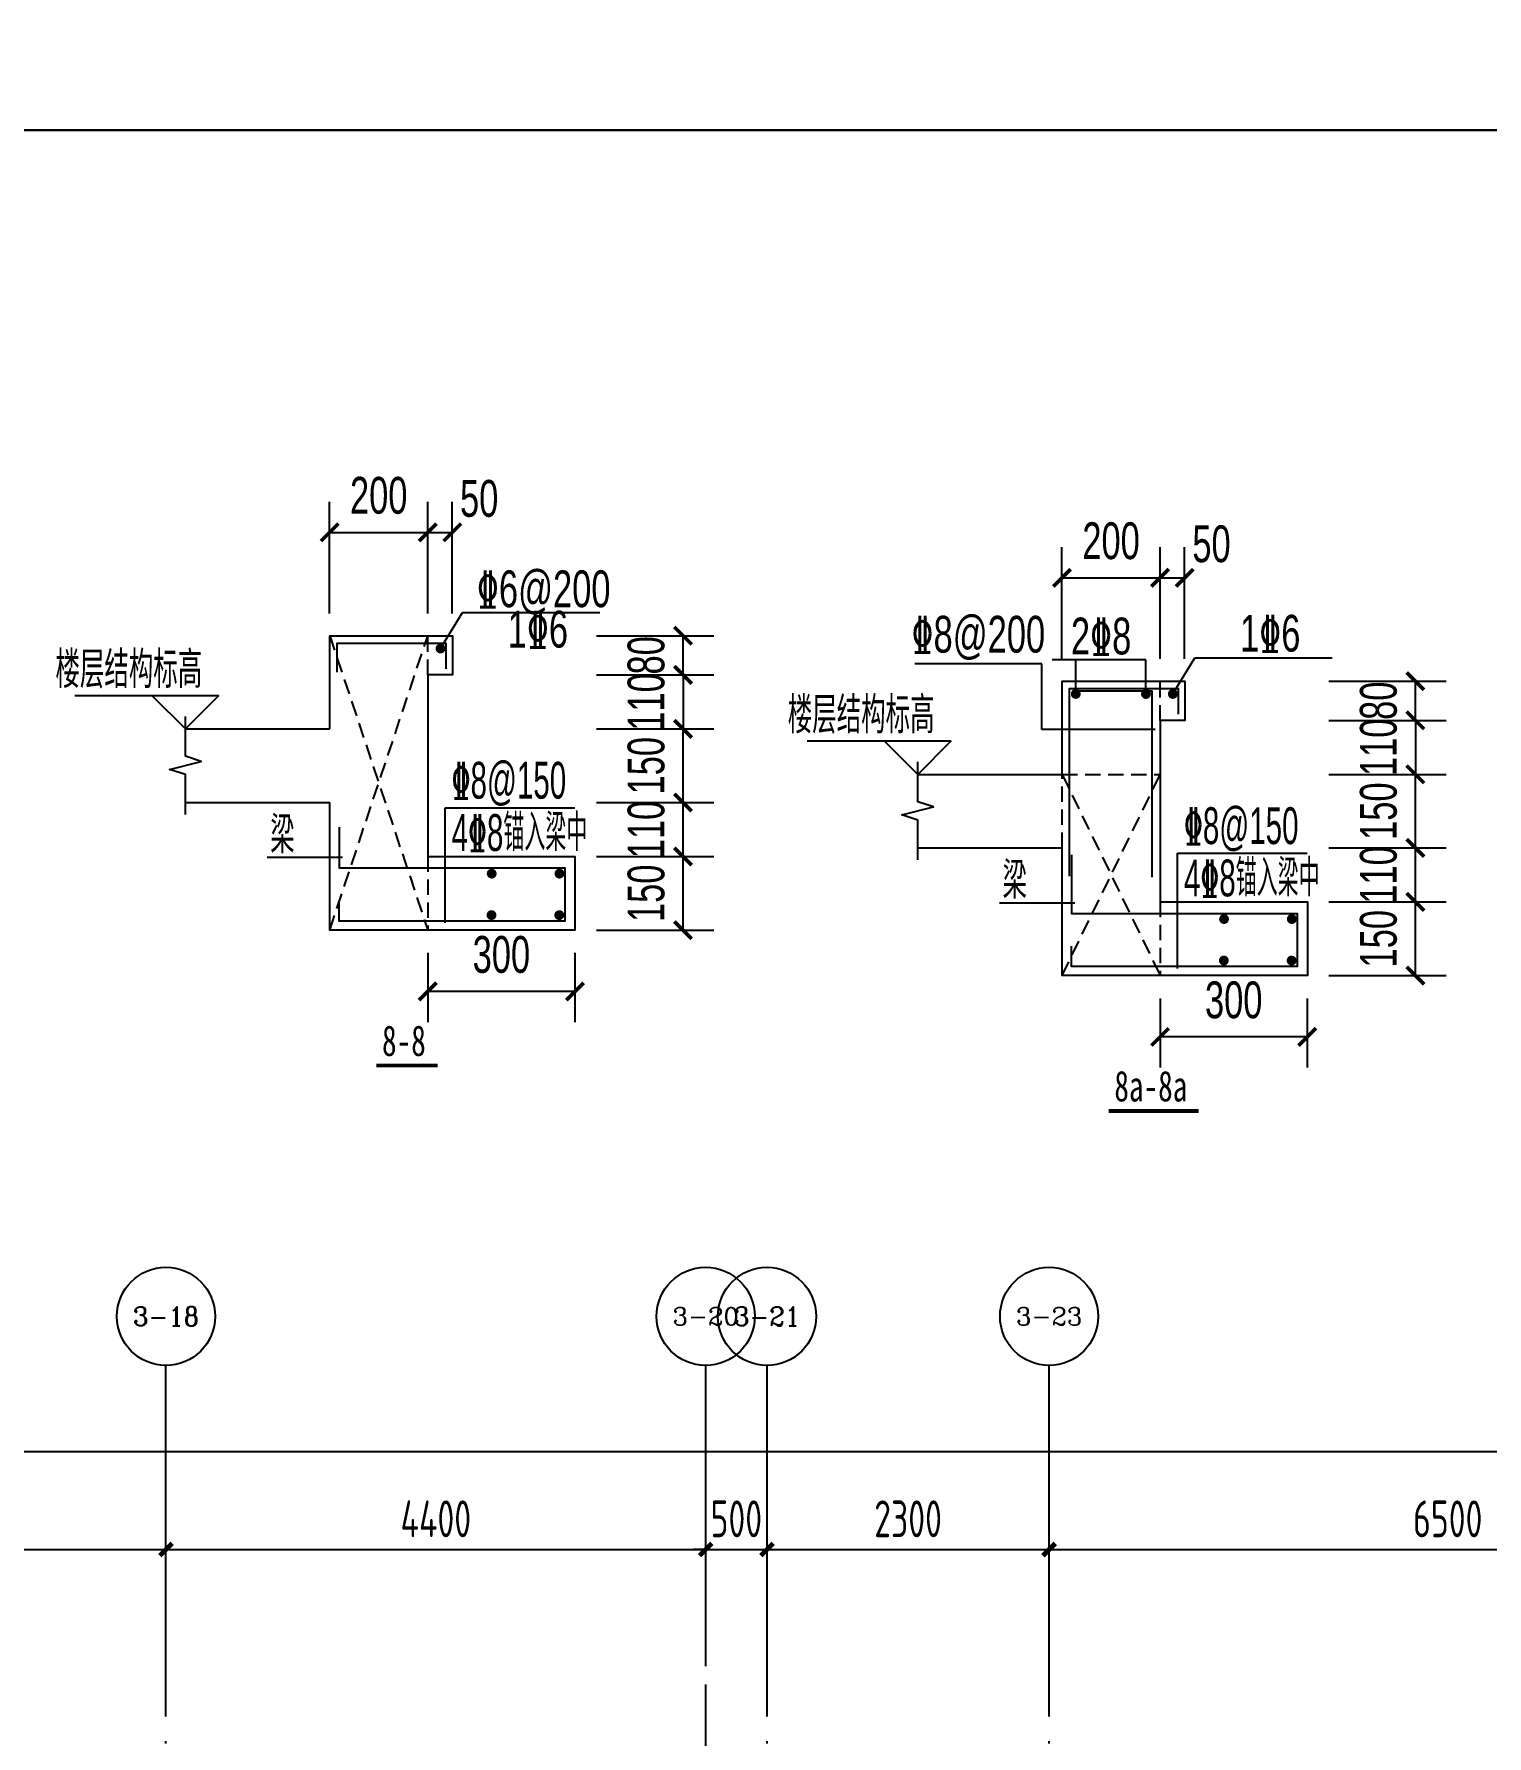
# Model space of a CAD drawing. Extents: x -173820 to 521180, y -715739 to 158231.
# Drawn here: x 24979 to 36825, y -88418 to -74546 of the extents above; entities that cross this region are included whole.
import ezdxf
from ezdxf.enums import TextEntityAlignment as Align

# ---------------------------------------------------------------- set-up
doc = ezdxf.new("R2010")
doc.units = 0
doc.header["$LTSCALE"] = 1000
doc.linetypes.add('DOTE', pattern=[2.42, 2, -0.2, 0.02, -0.2])
doc.linetypes.add('HIDDEN2', pattern=[0.1875, 0.125, -0.0625])
for name, color, linetype in [('AXIS', 1, 'DOTE'), ('AXIS_TEXT', 7, 'Continuous'), ('DIM1', 3, 'Continuous'), ('JG1', 3, 'Continuous'), ('填充', 8, 'Continuous'), ('模板线', 3, 'Continuous')]:
    doc.layers.add(name, color=color, linetype=linetype)
doc.styles.add('_TCH_AXIS', font='COMPLEX', dxfattribs={"bigfont": 'GBCBIG'})
doc.styles.add('COMPLEX', font='COMPLEX')
doc.styles.add('TEXTDIM', font='njadri_romans1.shx', dxfattribs={"width": 0.7, "bigfont": 'njadri_fhztxt.shx'})
doc.styles.add('TEXTSTEEL', font='njadri_tssdeng.shx', dxfattribs={"width": 0.7, "bigfont": 'njadri_tssdchn.shx'})
doc.styles.add('zzt', font='tssdeng.shx', dxfattribs={"width": 0.7, "height": 300, "bigfont": 'tssdchn.shx'})
doc.styles.add('黑体', font='simhei.ttf', dxfattribs={"width": 0.8})
doc.dimstyles.new('DIM100', dxfattribs={"dimtxt": 300, "dimasz": 1, "dimexe": 250, "dimexo": 0, "dimgap": 150, "dimtad": 1, "dimdec": 0, "dimzin": 0, "dimdsep": 46, "dimtxsty": 'TEXTDIM', "dimblk": 'DI', "dimcen": 0, "dimclrt": 7, "dimadec": 0, "dimazin": 0, "dimtfac": 1, "dimtdec": 0, "dimtix": 1, "dimtmove": 2, "dimatfit": 3, "dimldrblk": 'DI', "dimfxl": 0, "dimtolj": 1, "dimtzin": 0, "dimarcsym": 0})
doc.dimstyles.new('DIM_1_100', dxfattribs={"dimtxt": 300, "dimasz": 100, "dimexe": 200, "dimexo": 50, "dimgap": 100, "dimtad": 1, "dimdec": 0, "dimzin": 0, "dimdsep": 46, "dimtxsty": 'zzt', "dimblk": 'ARCHTICK', "dimcen": 0, "dimclrt": 7, "dimadec": 0, "dimazin": 0, "dimtfac": 1, "dimtdec": 0, "dimtix": 1, "dimtmove": 2, "dimatfit": 0, "dimldrblk": 'ARCHTICK', "dimfxl": 0, "dimtolj": 1, "dimarcsym": 0})

# ---------------------------------------------------------------- blocks, each defined once
blk = doc.blocks.new('_ArchTick')
at = {"color": 4, "linetype": 'ByBlock', "const_width": 0.4}
blk.add_lwpolyline([(-0.5, -0.5), (0.5, 0.5)], dxfattribs=at)
blk = doc.blocks.new('*D422')
at = {"layer": 'Defpoints', "color": 0}
for p in [(31300, 22821), (26400, 21871), (31300, 21871)]:
    blk.add_point(p, dxfattribs=at)
at = {"layer": 'DIM1', "color": 0, "lineweight": -2}
for p, q in [((26400, 21921), (26400, 23021)), ((31300, 21921), (31300, 23021)), ((26400, 22821), (31300, 22821))]:
    blk.add_line(p, q, dxfattribs=at)
at = {"layer": 'DIM1', "color": 0, "lineweight": -2, "xscale": 100, "yscale": 100, "zscale": 100, "rotation": 180}
blk.add_blockref('_ArchTick', (26400, 22821), dxfattribs=at)
at = {"layer": 'DIM1', "color": 0, "lineweight": -2, "xscale": 100, "yscale": 100, "zscale": 100}
blk.add_blockref('_ArchTick', (31300, 22821), dxfattribs=at)
at = {"layer": 'DIM1', "color": 7, "insert": (28850, 23071), "char_height": 300, "attachment_point": 5, "style": 'zzt'}
blk.add_mtext('\\A1;4900', dxfattribs=at)
blk = doc.blocks.new('*D423')
at = {"layer": 'Defpoints', "color": 0}
for p in [(35700, 22821), (31300, 21871), (35700, 21871)]:
    blk.add_point(p, dxfattribs=at)
at = {"layer": 'DIM1', "color": 0, "lineweight": -2}
for p, q in [((31300, 21921), (31300, 23021)), ((35700, 21921), (35700, 23021)), ((31300, 22821), (35700, 22821))]:
    blk.add_line(p, q, dxfattribs=at)
at = {"layer": 'DIM1', "color": 0, "lineweight": -2, "xscale": 100, "yscale": 100, "zscale": 100, "rotation": 180}
blk.add_blockref('_ArchTick', (31300, 22821), dxfattribs=at)
at = {"layer": 'DIM1', "color": 0, "lineweight": -2, "xscale": 100, "yscale": 100, "zscale": 100}
blk.add_blockref('_ArchTick', (35700, 22821), dxfattribs=at)
at = {"layer": 'DIM1', "color": 7, "insert": (33500, 23071), "char_height": 300, "attachment_point": 5, "style": 'zzt'}
blk.add_mtext('\\A1;4400', dxfattribs=at)
blk = doc.blocks.new('*D424')
at = {"layer": 'Defpoints', "color": 0}
for p in [(36200, 22821), (35700, 21871), (36200, 21871)]:
    blk.add_point(p, dxfattribs=at)
at = {"layer": 'DIM1', "color": 0, "lineweight": -2}
for p, q in [((35700, 21921), (35700, 23021)), ((36200, 21921), (36200, 23021)), ((35700, 22821), (35600, 22821)), ((35700, 22821), (36200, 22821)), ((36200, 22821), (36300, 22821))]:
    blk.add_line(p, q, dxfattribs=at)
at = {"layer": 'DIM1', "color": 0, "lineweight": -2, "xscale": 100, "yscale": 100, "zscale": 100}
blk.add_blockref('_ArchTick', (35700, 22821), dxfattribs=at)
at = {"layer": 'DIM1', "color": 0, "lineweight": -2, "xscale": 100, "yscale": 100, "zscale": 100, "rotation": 180}
blk.add_blockref('_ArchTick', (36200, 22821), dxfattribs=at)
at = {"layer": 'DIM1', "color": 7, "insert": (35950, 23071), "char_height": 300, "attachment_point": 5, "style": 'zzt'}
blk.add_mtext('\\A1;500', dxfattribs=at)
blk = doc.blocks.new('*D425')
at = {"layer": 'Defpoints', "color": 0}
for p in [(38500, 22821), (36200, 21871), (38500, 21871)]:
    blk.add_point(p, dxfattribs=at)
at = {"layer": 'DIM1', "color": 0, "lineweight": -2}
for p, q in [((36200, 21921), (36200, 23021)), ((38500, 21921), (38500, 23021)), ((36200, 22821), (38500, 22821))]:
    blk.add_line(p, q, dxfattribs=at)
at = {"layer": 'DIM1', "color": 0, "lineweight": -2, "xscale": 100, "yscale": 100, "zscale": 100, "rotation": 180}
blk.add_blockref('_ArchTick', (36200, 22821), dxfattribs=at)
at = {"layer": 'DIM1', "color": 0, "lineweight": -2, "xscale": 100, "yscale": 100, "zscale": 100}
blk.add_blockref('_ArchTick', (38500, 22821), dxfattribs=at)
at = {"layer": 'DIM1', "color": 7, "insert": (37350, 23071), "char_height": 300, "attachment_point": 5, "style": 'zzt'}
blk.add_mtext('\\A1;2300', dxfattribs=at)
blk = doc.blocks.new('*D426')
at = {"layer": 'Defpoints', "color": 0}
for p in [(45000, 22821), (38500, 21871), (45000, 21871)]:
    blk.add_point(p, dxfattribs=at)
at = {"layer": 'DIM1', "color": 0, "lineweight": -2}
for p, q in [((38500, 21921), (38500, 23021)), ((45000, 21921), (45000, 23021)), ((38500, 22821), (45000, 22821))]:
    blk.add_line(p, q, dxfattribs=at)
at = {"layer": 'DIM1', "color": 0, "lineweight": -2, "xscale": 100, "yscale": 100, "zscale": 100, "rotation": 180}
blk.add_blockref('_ArchTick', (38500, 22821), dxfattribs=at)
at = {"layer": 'DIM1', "color": 0, "lineweight": -2, "xscale": 100, "yscale": 100, "zscale": 100}
blk.add_blockref('_ArchTick', (45000, 22821), dxfattribs=at)
at = {"layer": 'DIM1', "color": 7, "insert": (41750, 23071), "char_height": 300, "attachment_point": 5, "style": 'zzt'}
blk.add_mtext('\\A1;6500', dxfattribs=at)
blk = doc.blocks.new('*D429')
at = {"layer": 'Defpoints', "color": 0}
for p in [(48000, 23621), (0, 21871), (48000, 21871)]:
    blk.add_point(p, dxfattribs=at)
at = {"layer": 'DIM1', "color": 0, "lineweight": -2}
for p, q in [((0, 21921), (0, 23821)), ((48000, 21921), (48000, 23821)), ((0, 23621), (48000, 23621))]:
    blk.add_line(p, q, dxfattribs=at)
at = {"layer": 'DIM1', "color": 0, "lineweight": -2, "xscale": 100, "yscale": 100, "zscale": 100, "rotation": 180}
blk.add_blockref('_ArchTick', (0, 23621), dxfattribs=at)
at = {"layer": 'DIM1', "color": 0, "lineweight": -2, "xscale": 100, "yscale": 100, "zscale": 100}
blk.add_blockref('_ArchTick', (48000, 23621), dxfattribs=at)
at = {"layer": 'DIM1', "color": 7, "insert": (24000, 23871), "char_height": 300, "attachment_point": 5, "style": 'zzt'}
blk.add_mtext('\\A1;48000', dxfattribs=at)
blk = doc.blocks.new('_AXISO')
at = {"color": 3}
blk.add_circle((0, 0), 0.5, dxfattribs=at)
at = {"layer": 'AXIS_TEXT', "color": 3, "style": 'COMPLEX', "width": 1.041667}
blk.add_attdef('A', text='', height=0.56, dxfattribs=at).set_placement((-0.25, -0.28), (0.25, -0.28), align=Align.FIT)
blk = doc.blocks.new('DI')
at = {"color": 3, "const_width": 30}
blk.add_lwpolyline([(-71, -71), (71, 71)], dxfattribs=at)
blk = doc.blocks.new('*D850')
at = {"layer": 'Defpoints', "color": 0}
for p in [(3226, 4346), (3026, 3685), (3226, 3685)]:
    blk.add_point(p, dxfattribs=at)
at = {"layer": 'JG1', "color": 0, "lineweight": -2}
for p, q in [((3026, 3685), (3026, 4596)), ((3226, 3685), (3226, 4596)), ((3025, 4346), (3024, 4346)), ((3026, 4346), (3226, 4346)), ((3227, 4346), (3228, 4346))]:
    blk.add_line(p, q, dxfattribs=at)
blk.add_blockref('DI', (3026, 4346), dxfattribs=at)
at = {"layer": 'JG1', "color": 0, "lineweight": -2, "rotation": 180}
blk.add_blockref('DI', (3226, 4346), dxfattribs=at)
at = {"layer": 'JG1', "color": 7, "insert": (3445, 4621), "char_height": 300, "attachment_point": 5, "style": 'TEXTDIM'}
blk.add_mtext('\\A1;50', dxfattribs=at)
blk = doc.blocks.new('*D851')
at = {"layer": 'Defpoints', "color": 0}
for p in [(3026, 4346), (2226, 3685), (3026, 3685)]:
    blk.add_point(p, dxfattribs=at)
at = {"layer": 'JG1', "color": 0, "lineweight": -2}
for p, q in [((2226, 3685), (2226, 4596)), ((3026, 3685), (3026, 4596)), ((2227, 4346), (3025, 4346))]:
    blk.add_line(p, q, dxfattribs=at)
at = {"layer": 'JG1', "color": 0, "lineweight": -2, "rotation": 180}
blk.add_blockref('DI', (2226, 4346), dxfattribs=at)
at = {"layer": 'JG1', "color": 0, "lineweight": -2}
blk.add_blockref('DI', (3026, 4346), dxfattribs=at)
at = {"layer": 'JG1', "color": 7, "insert": (2626, 4646), "char_height": 300, "attachment_point": 5, "style": 'TEXTDIM'}
blk.add_mtext('\\A1;200', dxfattribs=at)
blk = doc.blocks.new('*D852')
at = {"layer": 'Defpoints', "color": 0}
for p in [(4401, 1704), (5107, 1704), (4401, 1104)]:
    blk.add_point(p, dxfattribs=at)
at = {"layer": 'JG1', "color": 0, "lineweight": -2}
for p, q in [((4401, 1704), (5357, 1704)), ((5107, 1705), (5107, 1706)), ((5107, 1104), (5107, 1704)), ((4401, 1104), (5357, 1104)), ((5107, 1103), (5107, 1102))]:
    blk.add_line(p, q, dxfattribs=at)
for p, rotation in [((5107, 1704), 270), ((5107, 1104), 90)]:
    blk.add_blockref('DI', p, dxfattribs=dict(at, rotation=rotation))
at = {"layer": 'JG1', "color": 7, "insert": (4807, 1404), "char_height": 300, "attachment_point": 5, "rotation": 90, "style": 'TEXTDIM'}
blk.add_mtext('\\A1;150', dxfattribs=at)
blk = doc.blocks.new('*D853')
at = {"layer": 'Defpoints', "color": 0}
for p in [(4401, 3504), (5107, 3504), (4401, 3184)]:
    blk.add_point(p, dxfattribs=at)
at = {"layer": 'JG1', "color": 0, "lineweight": -2}
for p, q in [((4401, 3504), (5357, 3504)), ((5107, 3505), (5107, 3506)), ((5107, 3184), (5107, 3504)), ((4401, 3184), (5357, 3184)), ((5107, 3183), (5107, 3182))]:
    blk.add_line(p, q, dxfattribs=at)
for p, rotation in [((5107, 3504), 270), ((5107, 3184), 90)]:
    blk.add_blockref('DI', p, dxfattribs=dict(at, rotation=rotation))
at = {"layer": 'JG1', "color": 7, "insert": (4807, 3344), "char_height": 300, "attachment_point": 5, "rotation": 90, "style": 'TEXTDIM'}
blk.add_mtext('\\A1;80', dxfattribs=at)
blk = doc.blocks.new('*D854')
at = {"layer": 'Defpoints', "color": 0}
for p in [(4401, 2144), (5107, 2144), (4401, 1704)]:
    blk.add_point(p, dxfattribs=at)
at = {"layer": 'JG1', "color": 0, "lineweight": -2}
for p, q in [((4401, 2144), (5357, 2144)), ((5107, 2145), (5107, 2146)), ((5107, 1704), (5107, 2144)), ((4401, 1704), (5357, 1704)), ((5107, 1703), (5107, 1702))]:
    blk.add_line(p, q, dxfattribs=at)
for p, rotation in [((5107, 2144), 270), ((5107, 1704), 90)]:
    blk.add_blockref('DI', p, dxfattribs=dict(at, rotation=rotation))
at = {"layer": 'JG1', "color": 7, "insert": (4807, 1924), "char_height": 300, "attachment_point": 5, "rotation": 90, "style": 'TEXTDIM'}
blk.add_mtext('\\A1;110', dxfattribs=at)
blk = doc.blocks.new('*D855')
at = {"layer": 'Defpoints', "color": 0}
for p in [(4401, 3184), (4401, 2744), (5107, 2744)]:
    blk.add_point(p, dxfattribs=at)
at = {"layer": 'JG1', "color": 0, "lineweight": -2}
for p, q in [((4401, 3184), (5357, 3184)), ((5107, 3185), (5107, 3186)), ((5107, 3184), (5107, 2744)), ((4401, 2744), (5357, 2744)), ((5107, 2743), (5107, 2742))]:
    blk.add_line(p, q, dxfattribs=at)
for p, rotation in [((5107, 3184), 270), ((5107, 2744), 90)]:
    blk.add_blockref('DI', p, dxfattribs=dict(at, rotation=rotation))
at = {"layer": 'JG1', "color": 7, "insert": (4807, 2964), "char_height": 300, "attachment_point": 5, "rotation": 90, "style": 'TEXTDIM'}
blk.add_mtext('\\A1;110', dxfattribs=at)
blk = doc.blocks.new('*D856')
at = {"layer": 'Defpoints', "color": 0}
for p in [(4401, 2744), (5107, 2744), (4401, 2144)]:
    blk.add_point(p, dxfattribs=at)
at = {"layer": 'JG1', "color": 0, "lineweight": -2}
for p, q in [((4401, 2744), (5357, 2744)), ((5107, 2745), (5107, 2746)), ((5107, 2144), (5107, 2744)), ((4401, 2144), (5357, 2144)), ((5107, 2143), (5107, 2142))]:
    blk.add_line(p, q, dxfattribs=at)
for p, rotation in [((5107, 2744), 270), ((5107, 2144), 90)]:
    blk.add_blockref('DI', p, dxfattribs=dict(at, rotation=rotation))
at = {"layer": 'JG1', "color": 7, "insert": (4807, 2444), "char_height": 300, "attachment_point": 5, "rotation": 90, "style": 'TEXTDIM'}
blk.add_mtext('\\A1;150', dxfattribs=at)
blk = doc.blocks.new('*D857')
at = {"layer": 'Defpoints', "color": 0}
for p in [(3026, 918), (4226, 918), (3026, 604)]:
    blk.add_point(p, dxfattribs=at)
at = {"layer": 'JG1', "color": 0, "lineweight": -2}
for p, q in [((3026, 918), (3026, 354)), ((4226, 918), (4226, 354)), ((4225, 604), (3027, 604))]:
    blk.add_line(p, q, dxfattribs=at)
at = {"layer": 'JG1', "color": 0, "lineweight": -2, "rotation": 180}
blk.add_blockref('DI', (3026, 604), dxfattribs=at)
at = {"layer": 'JG1', "color": 0, "lineweight": -2}
blk.add_blockref('DI', (4226, 604), dxfattribs=at)
at = {"layer": 'JG1', "color": 7, "insert": (3626, 904), "char_height": 300, "attachment_point": 5, "style": 'TEXTDIM'}
blk.add_mtext('\\A1;300', dxfattribs=at)
blk = doc.blocks.new('*D842')
at = {"layer": 'Defpoints', "color": 0}
for p in [(3226, 4346), (3026, 3685), (3226, 3685)]:
    blk.add_point(p, dxfattribs=at)
at = {"layer": 'JG1', "color": 0, "lineweight": -2}
for p, q in [((3026, 3685), (3026, 4596)), ((3226, 3685), (3226, 4596)), ((3025, 4346), (3024, 4346)), ((3026, 4346), (3226, 4346)), ((3227, 4346), (3228, 4346))]:
    blk.add_line(p, q, dxfattribs=at)
blk.add_blockref('DI', (3026, 4346), dxfattribs=at)
at = {"layer": 'JG1', "color": 0, "lineweight": -2, "rotation": 180}
blk.add_blockref('DI', (3226, 4346), dxfattribs=at)
at = {"layer": 'JG1', "color": 7, "insert": (3445, 4621), "char_height": 300, "attachment_point": 5, "style": 'TEXTDIM'}
blk.add_mtext('\\A1;50', dxfattribs=at)
blk = doc.blocks.new('*D843')
at = {"layer": 'Defpoints', "color": 0}
for p in [(3026, 4346), (2226, 3685), (3026, 3685)]:
    blk.add_point(p, dxfattribs=at)
at = {"layer": 'JG1', "color": 0, "lineweight": -2}
for p, q in [((2226, 3685), (2226, 4596)), ((3026, 3685), (3026, 4596)), ((2227, 4346), (3025, 4346))]:
    blk.add_line(p, q, dxfattribs=at)
at = {"layer": 'JG1', "color": 0, "lineweight": -2, "rotation": 180}
blk.add_blockref('DI', (2226, 4346), dxfattribs=at)
at = {"layer": 'JG1', "color": 0, "lineweight": -2}
blk.add_blockref('DI', (3026, 4346), dxfattribs=at)
at = {"layer": 'JG1', "color": 7, "insert": (2626, 4646), "char_height": 300, "attachment_point": 5, "style": 'TEXTDIM'}
blk.add_mtext('\\A1;200', dxfattribs=at)
blk = doc.blocks.new('*D844')
at = {"layer": 'Defpoints', "color": 0}
for p in [(4401, 1704), (5107, 1704), (4401, 1104)]:
    blk.add_point(p, dxfattribs=at)
at = {"layer": 'JG1', "color": 0, "lineweight": -2}
for p, q in [((4401, 1704), (5357, 1704)), ((5107, 1705), (5107, 1706)), ((5107, 1104), (5107, 1704)), ((4401, 1104), (5357, 1104)), ((5107, 1103), (5107, 1102))]:
    blk.add_line(p, q, dxfattribs=at)
for p, rotation in [((5107, 1704), 270), ((5107, 1104), 90)]:
    blk.add_blockref('DI', p, dxfattribs=dict(at, rotation=rotation))
at = {"layer": 'JG1', "color": 7, "insert": (4807, 1404), "char_height": 300, "attachment_point": 5, "rotation": 90, "style": 'TEXTDIM'}
blk.add_mtext('\\A1;150', dxfattribs=at)
blk = doc.blocks.new('*D845')
at = {"layer": 'Defpoints', "color": 0}
for p in [(4401, 3504), (5107, 3504), (4401, 3184)]:
    blk.add_point(p, dxfattribs=at)
at = {"layer": 'JG1', "color": 0, "lineweight": -2}
for p, q in [((4401, 3504), (5357, 3504)), ((5107, 3505), (5107, 3506)), ((5107, 3184), (5107, 3504)), ((4401, 3184), (5357, 3184)), ((5107, 3183), (5107, 3182))]:
    blk.add_line(p, q, dxfattribs=at)
for p, rotation in [((5107, 3504), 270), ((5107, 3184), 90)]:
    blk.add_blockref('DI', p, dxfattribs=dict(at, rotation=rotation))
at = {"layer": 'JG1', "color": 7, "insert": (4807, 3344), "char_height": 300, "attachment_point": 5, "rotation": 90, "style": 'TEXTDIM'}
blk.add_mtext('\\A1;80', dxfattribs=at)
blk = doc.blocks.new('*D846')
at = {"layer": 'Defpoints', "color": 0}
for p in [(4401, 2144), (5107, 2144), (4401, 1704)]:
    blk.add_point(p, dxfattribs=at)
at = {"layer": 'JG1', "color": 0, "lineweight": -2}
for p, q in [((4401, 2144), (5357, 2144)), ((5107, 2145), (5107, 2146)), ((5107, 1704), (5107, 2144)), ((4401, 1704), (5357, 1704)), ((5107, 1703), (5107, 1702))]:
    blk.add_line(p, q, dxfattribs=at)
for p, rotation in [((5107, 2144), 270), ((5107, 1704), 90)]:
    blk.add_blockref('DI', p, dxfattribs=dict(at, rotation=rotation))
at = {"layer": 'JG1', "color": 7, "insert": (4807, 1924), "char_height": 300, "attachment_point": 5, "rotation": 90, "style": 'TEXTDIM'}
blk.add_mtext('\\A1;110', dxfattribs=at)
blk = doc.blocks.new('*D847')
at = {"layer": 'Defpoints', "color": 0}
for p in [(4401, 3184), (4401, 2744), (5107, 2744)]:
    blk.add_point(p, dxfattribs=at)
at = {"layer": 'JG1', "color": 0, "lineweight": -2}
for p, q in [((4401, 3184), (5357, 3184)), ((5107, 3185), (5107, 3186)), ((5107, 3184), (5107, 2744)), ((4401, 2744), (5357, 2744)), ((5107, 2743), (5107, 2742))]:
    blk.add_line(p, q, dxfattribs=at)
for p, rotation in [((5107, 3184), 270), ((5107, 2744), 90)]:
    blk.add_blockref('DI', p, dxfattribs=dict(at, rotation=rotation))
at = {"layer": 'JG1', "color": 7, "insert": (4807, 2964), "char_height": 300, "attachment_point": 5, "rotation": 90, "style": 'TEXTDIM'}
blk.add_mtext('\\A1;110', dxfattribs=at)
blk = doc.blocks.new('*D848')
at = {"layer": 'Defpoints', "color": 0}
for p in [(4401, 2744), (5107, 2744), (4401, 2144)]:
    blk.add_point(p, dxfattribs=at)
at = {"layer": 'JG1', "color": 0, "lineweight": -2}
for p, q in [((4401, 2744), (5357, 2744)), ((5107, 2745), (5107, 2746)), ((5107, 2144), (5107, 2744)), ((4401, 2144), (5357, 2144)), ((5107, 2143), (5107, 2142))]:
    blk.add_line(p, q, dxfattribs=at)
for p, rotation in [((5107, 2744), 270), ((5107, 2144), 90)]:
    blk.add_blockref('DI', p, dxfattribs=dict(at, rotation=rotation))
at = {"layer": 'JG1', "color": 7, "insert": (4807, 2444), "char_height": 300, "attachment_point": 5, "rotation": 90, "style": 'TEXTDIM'}
blk.add_mtext('\\A1;150', dxfattribs=at)
blk = doc.blocks.new('*D849')
at = {"layer": 'Defpoints', "color": 0}
for p in [(3026, 918), (4226, 918), (3026, 604)]:
    blk.add_point(p, dxfattribs=at)
at = {"layer": 'JG1', "color": 0, "lineweight": -2}
for p, q in [((3026, 918), (3026, 354)), ((4226, 918), (4226, 354)), ((4225, 604), (3027, 604))]:
    blk.add_line(p, q, dxfattribs=at)
at = {"layer": 'JG1', "color": 0, "lineweight": -2, "rotation": 180}
blk.add_blockref('DI', (3026, 604), dxfattribs=at)
at = {"layer": 'JG1', "color": 0, "lineweight": -2}
blk.add_blockref('DI', (4226, 604), dxfattribs=at)
at = {"layer": 'JG1', "color": 7, "insert": (3626, 904), "char_height": 300, "attachment_point": 5, "style": 'TEXTDIM'}
blk.add_mtext('\\A1;300', dxfattribs=at)
blk = doc.blocks.new('$1783196')
at = {"layer": 'AXIS'}
for p, q in [((36534.9, 20188.3), (36534.9, 27859.5)), ((40934.9, 23288.3), (40934.9, 27859.5)), ((41434.9, 20188.3), (41434.9, 27859.5)), ((43734.9, 20188.4), (43734.9, 27859.5))]:
    blk.add_line(p, q, dxfattribs=at)
at = {"layer": 'DIM1'}
for p, q in [((36534.9, 27859.5), (36534.9, 30309.5)), ((40934.9, 27859.5), (40934.9, 30309.5)), ((41434.9, 27859.5), (41434.9, 30309.5)), ((43734.9, 27859.5), (43734.9, 30309.5))]:
    blk.add_line(p, q, dxfattribs=at)
ref = blk.add_blockref('_AXISO', (36534.9, 30709.5), dxfattribs=dict(at, xscale=800, yscale=800, zscale=800))
ref.add_attrib('A', '3-18', dxfattribs={"layer": 'AXIS_TEXT', "height": 152.88, "style": '_TCH_AXIS'}).set_placement((36265.5, 30633.1), (36804.2, 30633.1), align=Align.FIT)
ref = blk.add_blockref('_AXISO', (40934.9, 30709.5), dxfattribs=dict(at, xscale=800, yscale=800, zscale=800))
ref.add_attrib('A', '3-20', dxfattribs={"layer": 'AXIS_TEXT', "height": 143.86, "style": '_TCH_AXIS'}).set_placement((40664.3, 30637.6), (41205.5, 30637.6), align=Align.FIT)
ref = blk.add_blockref('_AXISO', (41434.9, 30709.5), dxfattribs=dict(at, xscale=800, yscale=800, zscale=800))
ref.add_attrib('A', '3-21', dxfattribs={"layer": 'AXIS_TEXT', "height": 152.88, "style": '_TCH_AXIS'}).set_placement((41165.5, 30633.1), (41704.2, 30633.1), align=Align.FIT)
ref = blk.add_blockref('_AXISO', (43734.9, 30709.5), dxfattribs=dict(at, xscale=800, yscale=800, zscale=800))
ref.add_attrib('A', '3-23', dxfattribs={"layer": 'AXIS_TEXT', "height": 143.86, "style": '_TCH_AXIS'}).set_placement((43464.3, 30637.6), (44005.5, 30637.6), align=Align.FIT)
for p1, p2, distance, picture, middle in [((5234.9, 27859.5), (53234.9, 27859.5), 1750, '*D429', (29234.9, 29859.5)), ((31634.9, 27859.5), (36534.9, 27859.5), 950, '*D422', (34084.9, 29059.5)), ((36534.9, 27859.5), (40934.9, 27859.5), 950, '*D423', (38734.9, 29059.5)), ((40934.9, 27859.5), (41434.9, 27859.5), 950, '*D424', (41184.9, 29059.5)), ((41434.9, 27859.5), (43734.9, 27859.5), 950, '*D425', (42584.9, 29059.5)), ((43734.9, 27859.5), (50234.9, 27859.5), 950, '*D426', (46984.9, 29059.5))]:
    dim = blk.add_aligned_dim(p1=p1, p2=p2, distance=distance, dimstyle='DIM_1_100', dxfattribs=at)
    dim.commit()
    dim.dimension.update_dxf_attribs({"geometry": picture, "text_midpoint": middle, "insert": (5234.9, 5988.3)})
blk = doc.blocks.new('$1971515')
at = {"layer": 'JG1', "color": 3, "linetype": 'Continuous'}
blk.add_line((3309.8, 3692.9, 0), (4430, 3692.9, 0), dxfattribs=at)
at = {"layer": 'JG1', "color": 3, "linetype": 'ByBlock', "ltscale": 0.2}
blk.add_line((3167.6, 2101), (4224.8, 2101), dxfattribs=at)
at = {"layer": 'JG1'}
blk.add_line((2331.2, 1694.8, 0), (1715.3, 1694.8, 0), dxfattribs=at)
for points in [[(2226.3, 2743.7), (2226.3, 3503.7), (3226.3, 3503.7), (3226.3, 3183.7), (3026.3, 3183.7), (3026.3, 1703.7), (4226.3, 1703.7), (4226.3, 1103.7), (2226.3, 1103.7), (2226.3, 2143.7)], [(779.7, 3013.7), (1049.7, 2743.7), (1319.7, 3013.7), (148.3, 3013.7)], [(1049.7, 2743.7), (2226.3, 2743.7)], [(1049.7, 2143.7), (2226.3, 2143.7)]]:
    blk.add_lwpolyline(points, dxfattribs=at)
at = {"layer": 'JG1', "color": 6}
for points in [[(2288.2, 1913.9), (2288.2, 3443.1), (3173.7, 3443.1), (3173.7, 3234.9)], [(2311.3, 3425.1), (2959.5, 3425.1), (2959.5, 1907.1)], [(2304.3, 2088.2), (2304.3, 1611.1), (4144.2, 1611.1), (4144.2, 1176.7), (2304.3, 1176.7), (2304.3, 1344)]]:
    blk.add_lwpolyline(points, dxfattribs=at)
at = {"layer": 'JG1', "color": 3, "const_width": 40, "elevation": 0}
for points in [[(2318.4, 3399.1, 1), (2358.4, 3399.1, 1)], [(2890.7, 3399.1, 1), (2930.7, 3399.1, 1)], [(3109.7, 3399.1, 1), (3149.7, 3399.1, 1)], [(3527.2, 1564.5, 1), (3567.2, 1564.5, 1)], [(4079.7, 1564.5, 1), (4119.7, 1564.5, 1)], [(3525.4, 1226.5, 1), (3565.4, 1226.5, 1)], [(4078, 1226.5, 1), (4118, 1226.5, 1)]]:
    blk.add_lwpolyline(points, format="xyb", close=True, dxfattribs=at)
at = {"layer": 'JG1', "elevation": 0}
blk.add_lwpolyline([(1049.7, 2046.2), (1049.7, 2371.2), (921.3, 2412.9), (1178.1, 2479.5), (1049.7, 2521.2), (1049.7, 2846.2)], dxfattribs=at)
at = {"layer": '模板线'}
for p, q in [((2062.4, 3644.1), (1025.4, 3644.1)), ((2062.4, 3110.4), (2062.4, 3644.1)), ((2910.7, 3677.3, 0), (2147, 3677.3, 0)), ((2338.4, 3399.1, 0), (2338.4, 3677.3, 0)), ((2910.7, 3399.1, 0), (2910.7, 3677.3, 0)), ((3129.7, 3399.1, 0), (3309.8, 3692.9, 0)), ((2985.6, 3110.4), (2062.4, 3110.4)), ((3167.6, 1162.6), (3167.6, 2101))]:
    blk.add_line(p, q, dxfattribs=at)
at = {"layer": '模板线', "linetype": 'HIDDEN2'}
for p, q in [((3026.3, 3183.7), (3026.3, 3503.7)), ((2226.3, 1103.7), (3026.3, 2743.7)), ((2226.3, 2743.7), (3026.3, 1103.7)), ((2226.3, 2743.7), (3026.3, 2743.7)), ((2226.3, 2143.7), (2226.3, 2743.7)), ((3026.3, 1703.7), (3026.3, 1103.7))]:
    blk.add_line(p, q, dxfattribs=at)
at = {"layer": '模板线', "color": 3, "elevation": -307942.8}
blk.add_lwpolyline([(2605.9, 0, 31.2, 31.2, 0), (3339.8, 0, 0, 0, 0)], format="xyseb", dxfattribs=at)
at = {"layer": 'JG1', "color": 3, "linetype": 'ByBlock', "ltscale": 0.2, "style": 'TEXTSTEEL'}
for s, width, p in [('%%1328@200', 0.7, (998.9, 3736.1)), ('2%%1328', 0.7, (2298.7, 3721.3, 0)), ('1%%1326', 0.7, (3677.5, 3744.1, 0)), ('%%1328@150', 0.6, (3220.3, 2175.7)), ('4%%1328锚入梁中', 0.6, (3220.3, 1749.5))]:
    blk.add_text(s, height=300, dxfattribs=dict(at, width=width)).set_placement(p)
at = {"layer": 'JG1', "style": 'TEXTSTEEL', "width": 0.7}
blk.add_text('楼层结构标高', height=300, dxfattribs=at).set_placement((-9.9, 3076.8))
at = {"layer": 'JG1', "color": 3, "style": 'TEXTSTEEL', "width": 0.7}
blk.add_text('梁', height=300, dxfattribs=at).set_placement((1741.1, 1730.1, 0))
at = {"layer": '模板线', "color": 3, "style": '黑体', "width": 0.7}
blk.add_text('8a-8a', height=250, dxfattribs=at).set_placement((2652.8, 78.3, -307942.8))
at = {"layer": 'JG1'}
for p1, p2, distance, picture, middle in [((2226.3, 3684.7), (3026.3, 3684.7), 661.7, '*D851', (2626.3, 4646.4)), ((4401.2, 3183.7), (4401.2, 3503.7), -705.8, '*D853', (4807, 3343.7)), ((4401.2, 3183.7), (4401.2, 2743.7), 705.8, '*D855', (4807, 2963.7)), ((4401.2, 2143.7), (4401.2, 2743.7), -705.8, '*D856', (4807, 2443.7)), ((4401.2, 1703.7), (4401.2, 2143.7), -705.8, '*D854', (4807, 1923.7)), ((4401.2, 1103.7), (4401.2, 1703.7), -705.8, '*D852', (4807, 1403.7))]:
    dim = blk.add_aligned_dim(p1=p1, p2=p2, distance=distance, dimstyle='DIM100', override={"dimlfac": 0.25}, dxfattribs=at)
    dim.commit()
    dim.dimension.update_dxf_attribs({"geometry": picture, "text_midpoint": middle})
dim = blk.add_linear_dim(base=(3226.3, 4346.4), p1=(3026.3, 3684.7), p2=(3226.3, 3684.7), angle=0, dimstyle='DIM100', override={"dimlfac": 0.25}, dxfattribs=at)
dim.commit()
dim.dimension.update_dxf_attribs({"geometry": '*D850', "text_midpoint": (3445.3, 4621.4), "dimtype": 129})
dim = blk.add_linear_dim(base=(3026.3, 603.6), p1=(4226.3, 917.9), p2=(3026.3, 917.9), dimstyle='DIM100', override={"dimlfac": 0.25}, dxfattribs=at)
dim.commit()
dim.dimension.update_dxf_attribs({"geometry": '*D857', "text_midpoint": (3626.3, 903.6)})
blk = doc.blocks.new('$1509256')
at = {"layer": 'JG1', "color": 3, "linetype": 'Continuous'}
blk.add_line((3309.8, 3692.9, 0), (4430, 3692.9, 0), dxfattribs=at)
at = {"layer": 'JG1', "color": 3, "linetype": 'ByBlock', "ltscale": 0.2}
blk.add_line((3167.6, 2101), (4224.8, 2101), dxfattribs=at)
at = {"layer": 'JG1'}
blk.add_line((2331.2, 1694.8, 0), (1715.3, 1694.8, 0), dxfattribs=at)
for points in [[(2226.3, 2743.7), (2226.3, 3503.7), (3226.3, 3503.7), (3226.3, 3183.7), (3026.3, 3183.7), (3026.3, 1703.7), (4226.3, 1703.7), (4226.3, 1103.7), (2226.3, 1103.7), (2226.3, 2143.7)], [(779.7, 3013.7), (1049.7, 2743.7), (1319.7, 3013.7), (148.3, 3013.7)], [(1049.7, 2743.7), (2226.3, 2743.7)], [(1049.7, 2143.7), (2226.3, 2143.7)]]:
    blk.add_lwpolyline(points, dxfattribs=at)
at = {"layer": 'JG1', "color": 6}
for points in [[(2288.2, 3207), (2288.2, 3443.1), (3173.7, 3443.1), (3173.7, 3234.9)], [(2304.3, 1942.3), (2304.3, 1611.1), (4144.2, 1611.1), (4144.2, 1176.7), (2304.3, 1176.7), (2304.3, 1344)]]:
    blk.add_lwpolyline(points, dxfattribs=at)
at = {"layer": 'JG1', "color": 3, "const_width": 40, "elevation": 0}
for points in [[(3109.7, 3399.1, 1), (3149.7, 3399.1, 1)], [(3527.2, 1564.5, 1), (3567.2, 1564.5, 1)], [(4079.7, 1564.5, 1), (4119.7, 1564.5, 1)], [(3525.4, 1226.5, 1), (3565.4, 1226.5, 1)], [(4078, 1226.5, 1), (4118, 1226.5, 1)]]:
    blk.add_lwpolyline(points, format="xyb", close=True, dxfattribs=at)
at = {"layer": 'JG1', "elevation": 0}
blk.add_lwpolyline([(1049.7, 2046.2), (1049.7, 2371.2), (921.3, 2412.9), (1178.1, 2479.5), (1049.7, 2521.2), (1049.7, 2846.2)], dxfattribs=at)
at = {"layer": '模板线'}
for p, q in [((3129.7, 3399.1, 0), (3309.8, 3692.9, 0)), ((3167.6, 1162.6), (3167.6, 2101))]:
    blk.add_line(p, q, dxfattribs=at)
at = {"layer": '模板线', "linetype": 'HIDDEN2'}
for p, q in [((2226.3, 1103.7), (3026.3, 3503.7)), ((2226.3, 3503.7), (3026.3, 1103.7)), ((3026.3, 3183.7), (3026.3, 3503.7)), ((3026.3, 1703.7), (3026.3, 1103.7))]:
    blk.add_line(p, q, dxfattribs=at)
at = {"layer": '模板线', "color": 3, "elevation": -307942.8}
blk.add_lwpolyline([(2605.9, 0, 31.2, 31.2, 0), (3106.6, 0, 0, 0, 0)], format="xyseb", dxfattribs=at)
at = {"layer": 'JG1', "color": 3, "linetype": 'ByBlock', "ltscale": 0.2, "style": 'TEXTSTEEL'}
for s, width, p in [('%%1326@200', 0.7, (3426, 3736.1)), ('1%%1326', 0.7, (3677.5, 3407.1, 0)), ('%%1328@150', 0.6, (3220.3, 2175.7)), ('4%%1328锚入梁中', 0.6, (3220.3, 1749.5))]:
    blk.add_text(s, height=300, dxfattribs=dict(at, width=width)).set_placement(p)
at = {"layer": 'JG1', "style": 'TEXTSTEEL', "width": 0.7}
blk.add_text('楼层结构标高', height=300, dxfattribs=at).set_placement((-9.9, 3076.8))
at = {"layer": 'JG1', "color": 3, "style": 'TEXTSTEEL', "width": 0.7}
blk.add_text('梁', height=300, dxfattribs=at).set_placement((1741.1, 1730.1, 0))
at = {"layer": '模板线', "color": 3, "style": '黑体', "width": 0.7}
blk.add_text('8-8', height=250, dxfattribs=at).set_placement((2652.8, 78.3, -307942.8))
at = {"layer": 'JG1'}
for p1, p2, distance, picture, middle in [((2226.3, 3684.7), (3026.3, 3684.7), 661.7, '*D843', (2626.3, 4646.4)), ((4401.2, 3183.7), (4401.2, 3503.7), -705.8, '*D845', (4807, 3343.7)), ((4401.2, 3183.7), (4401.2, 2743.7), 705.8, '*D847', (4807, 2963.7)), ((4401.2, 2143.7), (4401.2, 2743.7), -705.8, '*D848', (4807, 2443.7)), ((4401.2, 1703.7), (4401.2, 2143.7), -705.8, '*D846', (4807, 1923.7)), ((4401.2, 1103.7), (4401.2, 1703.7), -705.8, '*D844', (4807, 1403.7))]:
    dim = blk.add_aligned_dim(p1=p1, p2=p2, distance=distance, dimstyle='DIM100', override={"dimlfac": 0.25}, dxfattribs=at)
    dim.commit()
    dim.dimension.update_dxf_attribs({"geometry": picture, "text_midpoint": middle})
dim = blk.add_linear_dim(base=(3226.3, 4346.4), p1=(3026.3, 3684.7), p2=(3226.3, 3684.7), angle=0, dimstyle='DIM100', override={"dimlfac": 0.25}, dxfattribs=at)
dim.commit()
dim.dimension.update_dxf_attribs({"geometry": '*D842', "text_midpoint": (3445.3, 4621.4), "dimtype": 129})
dim = blk.add_linear_dim(base=(3026.3, 603.6), p1=(4226.3, 917.9), p2=(3026.3, 917.9), dimstyle='DIM100', override={"dimlfac": 0.25}, dxfattribs=at)
dim.commit()
dim.dimension.update_dxf_attribs({"geometry": '*D849', "text_midpoint": (3626.3, 903.6)})

msp = doc.modelspace()

# ---------------------------------------------------------------- linework, layer by layer
at = {"layer": '模板线', "elevation": 0}
for points in [[(-14954.7, -15929.2), (69145.3, -15929.2), (69145.3, -75329.2), (-14954.7, -75329.2)], [(-14954.7, -75329.2), (69145.3, -75329.2), (69145.3, -134729.2), (-14954.7, -134729.2)]]:
    msp.add_lwpolyline(points, close=True, dxfattribs=at)

# ---------------------------------------------------------------- block references
at = {"layer": '填充', "linetype": 'Continuous'}
msp.add_blockref('$1783196', (-10479.5, -115707.5, 0), dxfattribs=at)
at = {"layer": '模板线'}
for name, p in [('$1509256', (25163.7, -82953.7)), ('$1971515', (31134.5, -83324, 0))]:
    msp.add_blockref(name, p, dxfattribs=at)

doc.saveas('drawing.dxf')
